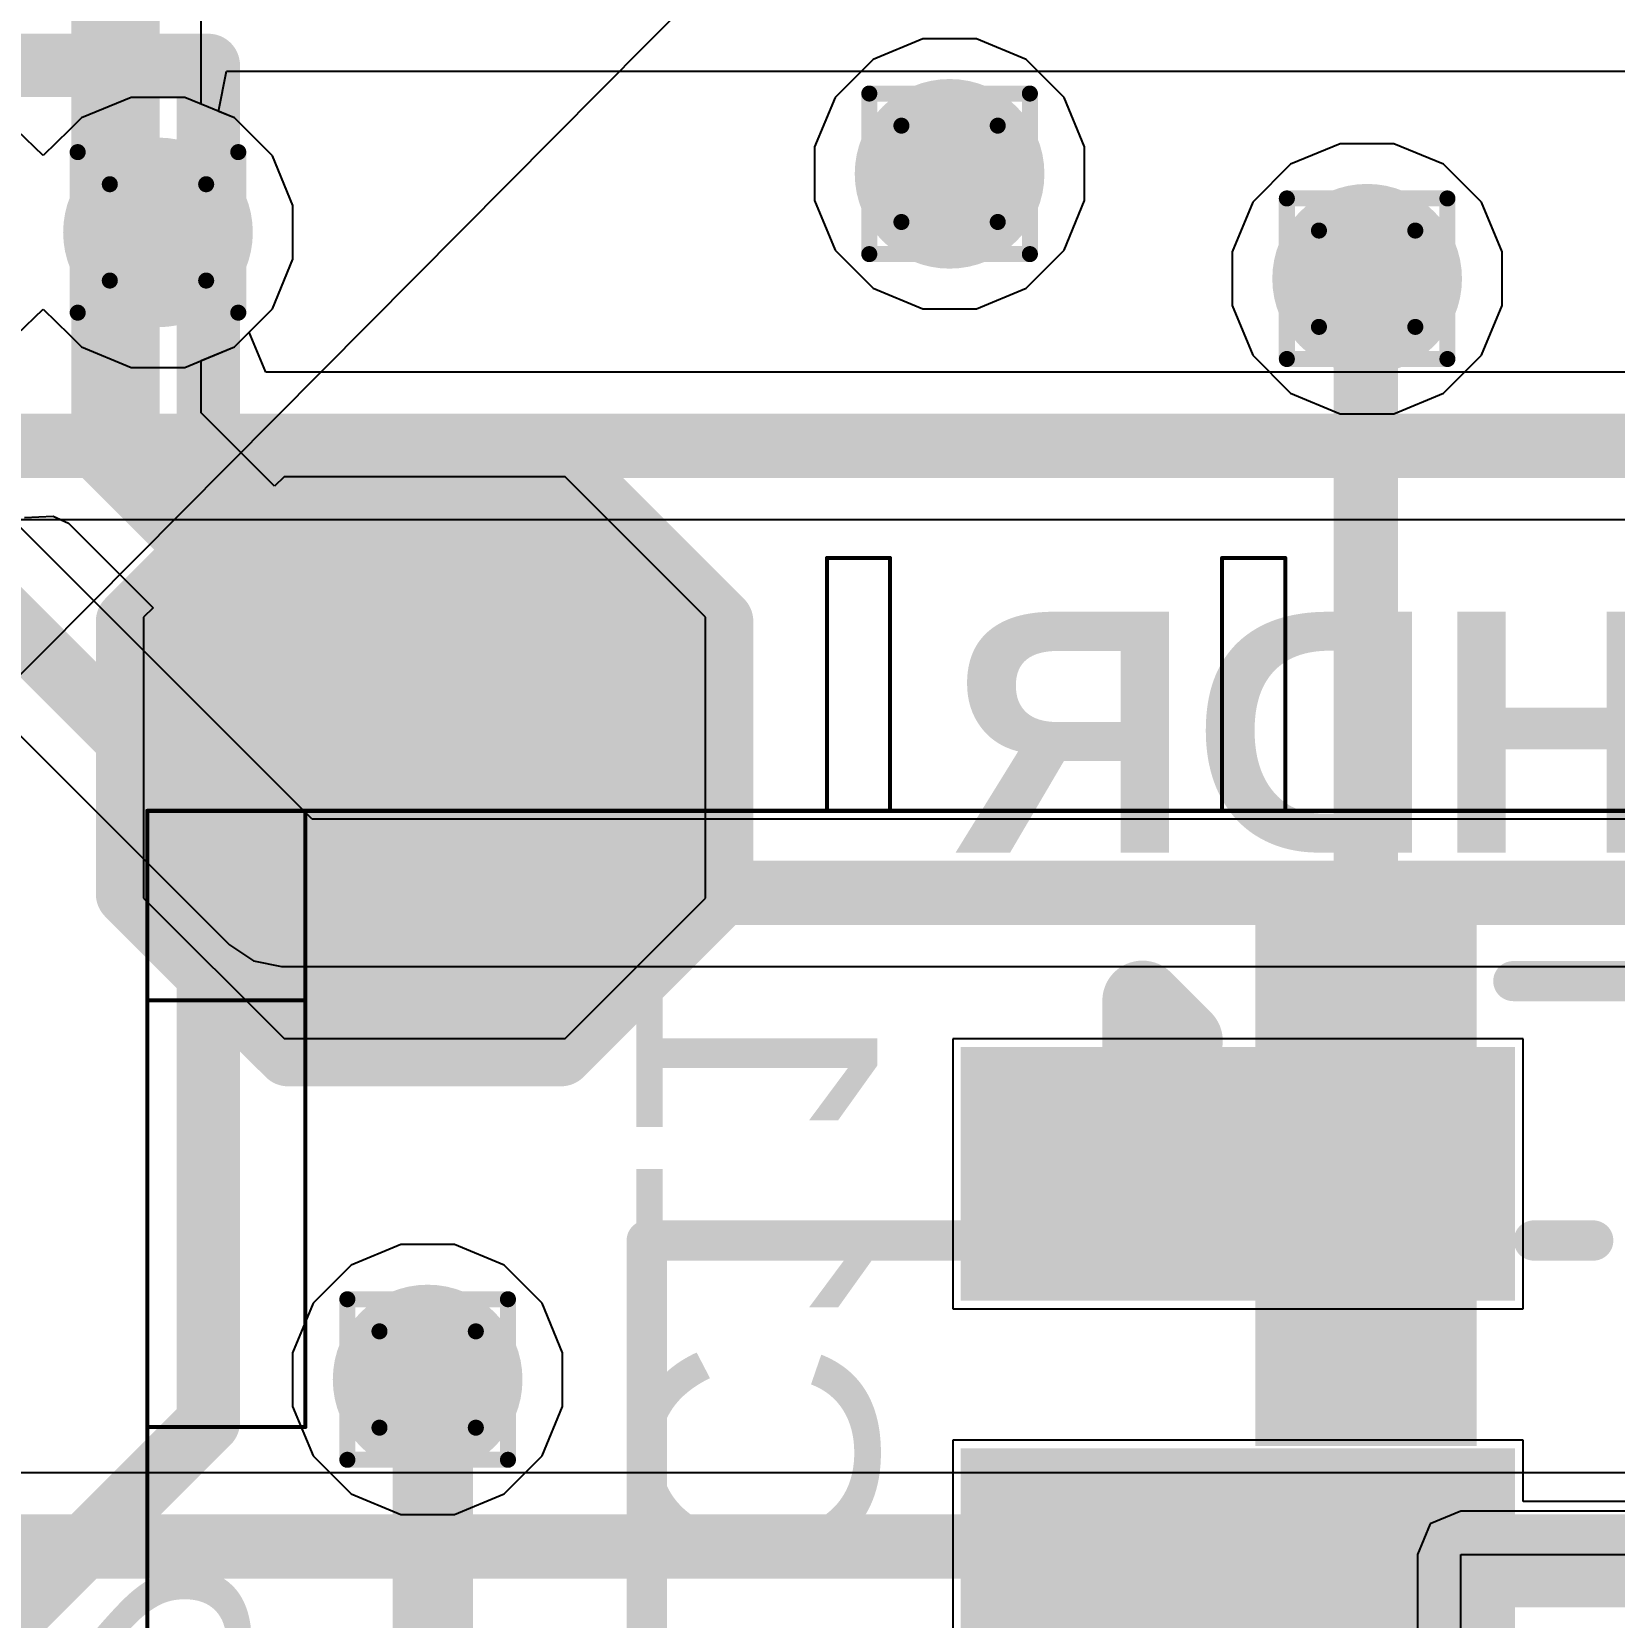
# Model space of a CAD drawing. Header units: inches. Extents: x -6 to 5433, y -4 to 5447.
# Drawn here: x 26.64 to 31.64, y -0.22 to 4.79 of the extents above; entities that cross this region are included whole.
import ezdxf

# ---------------------------------------------------------------- set-up
doc = ezdxf.new("R2010")
doc.units = ezdxf.units.IN
for name, color, linetype in [('Bottom Layer', 5, 'Continuous'), ('Bottom Overlay', 54, 'Continuous'), ('Bottom Paste', 16, 'Continuous'), ('Bottom Solder', 6, 'Continuous'), ('Drill Drawing', 1, 'Continuous'), ('Ground', 16, 'Continuous'), ('Mechanical 4', 56, 'Continuous'), ('Power', 76, 'Continuous'), ('Top Layer', 1, 'Continuous'), ('Top Overlay', 2, 'Continuous'), ('Top Paste', 8, 'Continuous'), ('Top Solder', 216, 'Continuous'), ('Via Holes', 16, 'Continuous')]:
    doc.layers.add(name, color=color, linetype=linetype)
doc.styles.add('Arial', font='', dxfattribs={"height": 0.2})
doc.styles.add('Arial_Bold', font='', dxfattribs={"height": 0.2})
doc.styles.get('Arial').set_extended_font_data('Arial')
doc.styles.get('Arial_Bold').set_extended_font_data('Arial', bold=True)

# ---------------------------------------------------------------- blocks, each defined once
blk = doc.blocks.new('T__________B_19')
at = {"layer": 'Bottom Layer'}
blk.add_hatch(color=5, dxfattribs=at).paths.add_polyline_path([(0.381, 0.762), (-0.381, 0.762), (-0.762, 0.381), (-0.762, -0.381), (-0.381, -0.762), (0.381, -0.762), (0.762, -0.381), (0.762, 0.381)])
at = {"layer": 'Bottom Paste'}
blk.add_hatch(color=16, dxfattribs=at).paths.add_polyline_path([(0.381, 0.762), (-0.381, 0.762), (-0.762, 0.381), (-0.762, -0.381), (-0.381, -0.762), (0.381, -0.762), (0.762, -0.381), (0.762, 0.381)])
at = {"layer": 'Bottom Solder'}
blk.add_hatch(color=6, dxfattribs=at).paths.add_polyline_path([(0.4318, 0.8636), (-0.4318, 0.8636), (-0.8636, 0.4318), (-0.8636, -0.4318), (-0.4318, -0.8636), (0.4318, -0.8636), (0.8636, -0.4318), (0.8636, 0.4318)])
at = {"layer": 'Bottom Overlay'}
for points in [[(-0.9398, 0.4318, 0.2, 0.2, 0), (-0.4318, 0.9398, 0.2, 0.2, 0)], [(0.4318, 0.9398, 0.2, 0.2, 0), (-0.4318, 0.9398, 0.2, 0.2, 0)], [(0.9398, 0.4318, 0.2, 0.2, 0), (0.4318, 0.9398, 0.2, 0.2, 0)], [(-0.9398, -0.4318, 0.2, 0.2, 0), (-0.9398, 0.4318, 0.2, 0.2, 0)], [(0.9398, -0.4318, 0.2, 0.2, 0), (0.9398, 0.4318, 0.2, 0.2, 0)], [(-0.4318, -0.9398, 0.2, 0.2, 0), (-0.9398, -0.4318, 0.2, 0.2, 0)], [(0.4318, -0.9398, 0.2, 0.2, 0), (0.9398, -0.4318, 0.2, 0.2, 0)], [(0.4318, -0.9398, 0.2, 0.2, 0), (-0.4318, -0.9398, 0.2, 0.2, 0)]]:
    blk.add_lwpolyline(points, format="xyseb", dxfattribs=at)
for points in [[(-0.4818, 0.9398, 0.1, 0.1, 1), (-0.3818, 0.9398, 0.1, 0.1, 1)], [(-0.4818, 0.9398, 0.1, 0.1, 1), (-0.3818, 0.9398, 0.1, 0.1, 1)], [(0.3818, 0.9398, 0.1, 0.1, 1), (0.4818, 0.9398, 0.1, 0.1, 1)], [(0.3818, 0.9398, 0.1, 0.1, 1), (0.4818, 0.9398, 0.1, 0.1, 1)], [(-0.9898, 0.4318, 0.1, 0.1, 1), (-0.8898, 0.4318, 0.1, 0.1, 1)], [(-0.9898, 0.4318, 0.1, 0.1, 1), (-0.8898, 0.4318, 0.1, 0.1, 1)], [(0.8898, 0.4318, 0.1, 0.1, 1), (0.9898, 0.4318, 0.1, 0.1, 1)], [(0.8898, 0.4318, 0.1, 0.1, 1), (0.9898, 0.4318, 0.1, 0.1, 1)], [(-0.9898, -0.4318, 0.1, 0.1, 1), (-0.8898, -0.4318, 0.1, 0.1, 1)], [(-0.9898, -0.4318, 0.1, 0.1, 1), (-0.8898, -0.4318, 0.1, 0.1, 1)], [(0.8898, -0.4318, 0.1, 0.1, 1), (0.9898, -0.4318, 0.1, 0.1, 1)], [(0.8898, -0.4318, 0.1, 0.1, 1), (0.9898, -0.4318, 0.1, 0.1, 1)], [(-0.4818, -0.9398, 0.1, 0.1, 1), (-0.3818, -0.9398, 0.1, 0.1, 1)], [(-0.4818, -0.9398, 0.1, 0.1, 1), (-0.3818, -0.9398, 0.1, 0.1, 1)], [(0.3818, -0.9398, 0.1, 0.1, 1), (0.4818, -0.9398, 0.1, 0.1, 1)], [(0.3818, -0.9398, 0.1, 0.1, 1), (0.4818, -0.9398, 0.1, 0.1, 1)]]:
    blk.add_lwpolyline(points, format="xyseb", close=True, dxfattribs=at)
blk = doc.blocks.new('SOIC_8_0_154___3_90___W______B_25')
at = {"layer": 'Bottom Layer'}
for points in [[(-1.925, 2.205), (-1.925, 1.605), (-3.475, 1.605), (-3.475, 2.205)], [(-1.925, 0.935), (-1.925, 0.335), (-3.475, 0.335), (-3.475, 0.935)]]:
    blk.add_hatch(color=5, dxfattribs=at).paths.add_polyline_path(points)
at = {"layer": 'Bottom Paste'}
for points in [[(-1.925, 2.205), (-1.925, 1.605), (-3.475, 1.605), (-3.475, 2.205)], [(-1.925, 0.935), (-1.925, 0.335), (-3.475, 0.335), (-3.475, 0.935)]]:
    blk.add_hatch(color=16, dxfattribs=at).paths.add_polyline_path(points)
at = {"layer": 'Bottom Solder'}
for points in [[(-1.8234, 2.3066), (-1.8234, 1.5034), (-3.5766, 1.5034), (-3.5766, 2.3066)], [(-1.8234, 1.0366), (-1.8234, 0.2334), (-3.5766, 0.2334), (-3.5766, 1.0366)]]:
    blk.add_hatch(color=6, dxfattribs=at).paths.add_polyline_path(points)
at = {"layer": 'Bottom Overlay'}
blk.add_lwpolyline([(-1.8288, 2.5146, 0.127, 0.127, 0), (1.8034, 2.5146, 0.127, 0.127, 0)], format="xyseb", dxfattribs=at)
blk.add_lwpolyline([(-1.8605, 2.5146, 0.0635, 0.0635, 1), (-1.7971, 2.5146, 0.0635, 0.0635, 1)], format="xyseb", close=True, dxfattribs=at)
blk = doc.blocks.new('TL3340AF160QG_B_50')
at = {"layer": 'Bottom Solder'}
blk.add_line((-1.6778, -1.9528), (-5410.5359, -5449.3121), dxfattribs=at)
blk = doc.blocks.new('ADM6_30_01_5_L_4_2_A_TR_155')
at = {"layer": 'Top Overlay'}
for points in [[(-11.178, 2.5, 0.2, 0.2, 0), (-11.885, 1.793, 0.2, 0.2, 0)], [(-11.885, 1.793, 0.2, 0.2, 0), (-11.885, -2.5, 0.2, 0.2, 0)], [(11.885, -2.5, 0.2, 0.2, 0), (-11.885, -2.5, 0.2, 0.2, 0)]]:
    blk.add_lwpolyline(points, format="xyseb", dxfattribs=at)
for points in [[(-11.935, 1.793, 0.1, 0.1, 1), (-11.835, 1.793, 0.1, 0.1, 1)], [(-11.935, 1.793, 0.1, 0.1, 1), (-11.835, 1.793, 0.1, 0.1, 1)], [(-11.935, -2.5, 0.1, 0.1, 1), (-11.835, -2.5, 0.1, 0.1, 1)], [(-11.935, -2.5, 0.1, 0.1, 1), (-11.835, -2.5, 0.1, 0.1, 1)]]:
    blk.add_lwpolyline(points, format="xyseb", close=True, dxfattribs=at)
blk = doc.blocks.new('SM08B_GHS_TB_LF__SN__156')
at = {"layer": 'Top Layer'}
blk.add_hatch(color=1, dxfattribs=at).paths.add_polyline_path([(-4.6751, 2.4499), (-4.0752, 2.4499), (-4.0752, 0.7499), (-4.6751, 0.7499)])
at = {"layer": 'Top Paste'}
blk.add_hatch(color=8, dxfattribs=at).paths.add_polyline_path([(-4.6751, 2.4499), (-4.0752, 2.4499), (-4.0752, 0.7499), (-4.6751, 0.7499)])
at = {"layer": 'Top Solder'}
blk.add_hatch(color=216, dxfattribs=at).paths.add_polyline_path([(-4.7252, 2.5), (-4.0251, 2.5), (-4.0251, 0.6999), (-4.7252, 0.6999)])
at = {"layer": 'Top Overlay'}
for points in [[(-5.082, 1.8545, 0.254, 0.254, 0), (-5.082, 2.1085, 0.254, 0.254, 0)], [(-5.082, 2.1085, 0.254, 0.254, 0), (-4.955, 1.9815, 0.254, 0.254, 0)], [(-5.082, 1.8545, 0.254, 0.254, 0), (-4.955, 1.9815, 0.254, 0.254, 0)], [(-6.6501, 1.3499, 0.1274, 0.1274, 0), (-4.9063, 1.3499, 0.1274, 0.1274, 0)], [(-6.6501, -0.0189, 0.1274, 0.1274, 0), (-6.6501, 1.3499, 0.1274, 0.1274, 0)], [(-3.844, 1.3499, 0.1274, 0.1274, 0), (-3.6563, 1.3499, 0.1274, 0.1274, 0)]]:
    blk.add_lwpolyline(points, format="xyseb", dxfattribs=at)
for points in [[(-5.1455, 2.1085, 0.127, 0.127, 1), (-5.0185, 2.1085, 0.127, 0.127, 1)], [(-5.1455, 2.1085, 0.127, 0.127, 1), (-5.0185, 2.1085, 0.127, 0.127, 1)], [(-5.0185, 1.9815, 0.127, 0.127, 1), (-4.8915, 1.9815, 0.127, 0.127, 1)], [(-5.0185, 1.9815, 0.127, 0.127, 1), (-4.8915, 1.9815, 0.127, 0.127, 1)], [(-5.1455, 1.8545, 0.127, 0.127, 1), (-5.0185, 1.8545, 0.127, 0.127, 1)], [(-5.1455, 1.8545, 0.127, 0.127, 1), (-5.0185, 1.8545, 0.127, 0.127, 1)], [(-6.682, 1.3499, 0.0637, 0.0637, 1), (-6.6183, 1.3499, 0.0637, 0.0637, 1)], [(-6.682, 1.3499, 0.0637, 0.0637, 1), (-6.6183, 1.3499, 0.0637, 0.0637, 1)], [(-4.9381, 1.3499, 0.0637, 0.0637, 1), (-4.8744, 1.3499, 0.0637, 0.0637, 1)], [(-3.8759, 1.3499, 0.0637, 0.0637, 1), (-3.8122, 1.3499, 0.0637, 0.0637, 1)], [(-3.6881, 1.3499, 0.0637, 0.0637, 1), (-3.6244, 1.3499, 0.0637, 0.0637, 1)]]:
    blk.add_lwpolyline(points, format="xyseb", close=True, dxfattribs=at)

msp = doc.modelspace()

# ---------------------------------------------------------------- hatches: boundary and pattern name
at = {"layer": 'Bottom Layer'}
h = msp.add_hatch(color=5, dxfattribs=at)
edge = h.paths.add_edge_path()
edge.add_arc((29.5402, 4.3434), 0.3, 0, 360)
h = msp.add_hatch(color=5, dxfattribs=at)
edge = h.paths.add_edge_path()
edge.add_arc((27.0362, 4.1581), 0.3, 0, 360)
h = msp.add_hatch(color=5, dxfattribs=at)
edge = h.paths.add_edge_path()
edge.add_arc((30.861, 4.0115), 0.3, 0, 360)
h = msp.add_hatch(color=5, dxfattribs=at)
edge = h.paths.add_edge_path()
edge.add_arc((27.8892, 0.5286), 0.3, 0, 360)
at = {"layer": 'Ground'}
h = msp.add_hatch(color=16, dxfattribs=at)
edge = h.paths.add_edge_path()
edge.add_arc((29.5402, 4.3434), 0.3, 0, 360)
h = msp.add_hatch(color=16, dxfattribs=at)
edge = h.paths.add_edge_path()
edge.add_arc((27.0362, 4.1581), 0.3, 0, 360)
h = msp.add_hatch(color=16, dxfattribs=at)
edge = h.paths.add_edge_path()
edge.add_arc((30.861, 4.0115), 0.3, 0, 360)
h = msp.add_hatch(color=16, dxfattribs=at)
edge = h.paths.add_edge_path()
edge.add_arc((27.8892, 0.5286), 0.3, 0, 360)
at = {"layer": 'Power'}
h = msp.add_hatch(color=76, dxfattribs=at)
edge = h.paths.add_edge_path()
edge.add_arc((29.5402, 4.3434), 0.3, 0, 360)
h = msp.add_hatch(color=76, dxfattribs=at)
edge = h.paths.add_edge_path()
edge.add_arc((27.0362, 4.1581), 0.3, 0, 360)
h = msp.add_hatch(color=76, dxfattribs=at)
edge = h.paths.add_edge_path()
edge.add_arc((30.861, 4.0115), 0.3, 0, 360)
h = msp.add_hatch(color=76, dxfattribs=at)
edge = h.paths.add_edge_path()
edge.add_arc((27.8892, 0.5286), 0.3, 0, 360)
at = {"layer": 'Top Layer'}
h = msp.add_hatch(color=1, dxfattribs=at)
edge = h.paths.add_edge_path()
edge.add_arc((29.5402, 4.3434), 0.3, 0, 360)
h = msp.add_hatch(color=1, dxfattribs=at)
edge = h.paths.add_edge_path()
edge.add_arc((27.0362, 4.1581), 0.3, 0, 360)
h = msp.add_hatch(color=1, dxfattribs=at)
edge = h.paths.add_edge_path()
edge.add_arc((30.861, 4.0115), 0.3, 0, 360)
h = msp.add_hatch(color=1, dxfattribs=at)
edge = h.paths.add_edge_path()
edge.add_arc((27.8892, 0.5286), 0.3, 0, 360)
at = {"layer": 'Via Holes'}
h = msp.add_hatch(color=7, dxfattribs=at)
edge = h.paths.add_edge_path()
edge.add_arc((29.5402, 4.3434), 0.15, 0, 360)
h = msp.add_hatch(color=7, dxfattribs=at)
edge = h.paths.add_edge_path()
edge.add_arc((27.0362, 4.1581), 0.15, 0, 360)
h = msp.add_hatch(color=7, dxfattribs=at)
edge = h.paths.add_edge_path()
edge.add_arc((30.861, 4.0115), 0.15, 0, 360)
h = msp.add_hatch(color=7, dxfattribs=at)
edge = h.paths.add_edge_path()
edge.add_arc((27.8892, 0.5286), 0.15, 0, 360)

# ---------------------------------------------------------------- linework, layer by layer
at = {"layer": 'Bottom Layer'}
for p, q in [((26.9512, 4.5851), (26.7943, 4.5201)), ((27.1211, 4.5851), (26.9512, 4.5851)), ((27.278, 4.5201), (27.1211, 4.5851)), ((26.7943, 4.5201), (26.7556, 4.4815)), ((27.3982, 4.4), (27.278, 4.5201)), ((26.6727, 4.4015), (26.5897, 4.4815)), ((26.7556, 4.4815), (26.6727, 4.4015)), ((27.4632, 4.2431), (27.3982, 4.4)), ((27.4632, 4.0732), (27.4632, 4.2431)), ((27.3982, 3.9163), (27.4632, 4.0732)), ((27.278, 3.7962), (27.3982, 3.9163)), ((27.1732, 3.7527), (27.278, 3.7962)), ((27.1732, 3.587), (27.1732, 3.7527)), ((27.405, 3.3552), (27.1732, 3.587)), ((27.435, 3.3851), (27.405, 3.3552)), ((28.324, 3.3851), (27.435, 3.3851)), ((28.7685, 2.9406), (28.324, 3.3851)), ((26.6139, 3.256), (26.7051, 3.2599)), ((26.7051, 3.2599), (26.7532, 3.2378)), ((26.7532, 3.2378), (27.0205, 2.9706)), ((27.0205, 2.9706), (26.9905, 2.9406)), ((26.9905, 2.9406), (26.9905, 2.0516)), ((28.7685, 2.0516), (28.7685, 2.9406)), ((26.9905, 2.0516), (27.435, 1.6071)), ((28.324, 1.6071), (28.7685, 2.0516)), ((27.435, 1.6071), (28.324, 1.6071)), ((31.3541, 1.6065), (29.5501, 1.6065)), ((29.5501, 1.6065), (29.5501, 0.7525)), ((31.3541, 0.7525), (31.3541, 1.6065)), ((29.5501, 0.7525), (31.3541, 0.7525)), ((31.3541, 0.3365), (29.5501, 0.3365)), ((29.5501, 0.3365), (29.5501, -0.5175)), ((31.3541, 0.1426), (31.3541, 0.3365)), ((31.7106, 0.1426), (31.3541, 0.1426))]:
    msp.add_line(p, q, dxfattribs=at)
for points in [[(26.9013, 3.4838, 0.2794, 0.2794, 0), (26.9013, 4.1581, 0.2794, 0.2794, 0)], [(26.9013, 4.1581, 0.2794, 0.2794, 0), (27.0362, 4.1581, 0.2794, 0.2794, 0)], [(26.8965, 3.4791, 0.2794, 0.2794, 0), (27.8795, 2.4961, 0.2794, 0.2794, 0)], [(27.8892, 0.5286, 0.254, 0.254, 0), (27.9055, 0.5123, 0.254, 0.254, 0)], [(27.9055, -0.7063, 0.254, 0.254, 0), (27.9055, 0.5123, 0.254, 0.254, 0)], [(30.4521, -0.0905, 0.2032, 0.2032, 0), (31.8072, -0.0905, 0.2032, 0.2032, 0)]]:
    msp.add_lwpolyline(points, format="xyseb", dxfattribs=at)
for points in [[(26.8314, 4.1581, 0.1397, 0.1397, 1), (26.9711, 4.1581, 0.1397, 0.1397, 1)], [(26.8314, 4.1581, 0.1397, 0.1397, 1), (26.9711, 4.1581, 0.1397, 0.1397, 1)], [(26.9663, 4.1581, 0.1397, 0.1397, 1), (27.106, 4.1581, 0.1397, 0.1397, 1)], [(26.8267, 3.4791, 0.1397, 0.1397, 1), (26.9664, 3.4791, 0.1397, 0.1397, 1)], [(26.8314, 3.4838, 0.1397, 0.1397, 1), (26.9711, 3.4838, 0.1397, 0.1397, 1)], [(27.8096, 2.4961, 0.1397, 0.1397, 1), (27.9493, 2.4961, 0.1397, 0.1397, 1)], [(27.8257, 0.5286, 0.127, 0.127, 1), (27.9527, 0.5286, 0.127, 0.127, 1)], [(27.842, 0.5123, 0.127, 0.127, 1), (27.969, 0.5123, 0.127, 0.127, 1)], [(27.842, 0.5123, 0.127, 0.127, 1), (27.969, 0.5123, 0.127, 0.127, 1)], [(30.4013, -0.0905, 0.1016, 0.1016, 1), (30.5029, -0.0905, 0.1016, 0.1016, 1)]]:
    msp.add_lwpolyline(points, format="xyseb", close=True, dxfattribs=at)
at = {"layer": 'Drill Drawing'}
for points in [[(29.2862, 4.5974, 0.0508, 0.0508, 0), (29.7942, 4.5974, 0.0508, 0.0508, 0)], [(29.2862, 4.0894, 0.0508, 0.0508, 0), (29.2862, 4.5974, 0.0508, 0.0508, 0)], [(29.7942, 4.0894, 0.0508, 0.0508, 0), (29.7942, 4.5974, 0.0508, 0.0508, 0)], [(29.3878, 4.4958, 0.0508, 0.0508, 0), (29.6926, 4.4958, 0.0508, 0.0508, 0)], [(29.3878, 4.191, 0.0508, 0.0508, 0), (29.3878, 4.4958, 0.0508, 0.0508, 0)], [(29.6926, 4.191, 0.0508, 0.0508, 0), (29.6926, 4.4958, 0.0508, 0.0508, 0)], [(26.7822, 4.4121, 0.0508, 0.0508, 0), (27.2902, 4.4121, 0.0508, 0.0508, 0)], [(26.7822, 3.9041, 0.0508, 0.0508, 0), (26.7822, 4.4121, 0.0508, 0.0508, 0)], [(27.2902, 3.9041, 0.0508, 0.0508, 0), (27.2902, 4.4121, 0.0508, 0.0508, 0)], [(26.8838, 4.3105, 0.0508, 0.0508, 0), (27.1886, 4.3105, 0.0508, 0.0508, 0)], [(26.8838, 4.0057, 0.0508, 0.0508, 0), (26.8838, 4.3105, 0.0508, 0.0508, 0)], [(27.1886, 4.0057, 0.0508, 0.0508, 0), (27.1886, 4.3105, 0.0508, 0.0508, 0)], [(30.607, 4.2655, 0.0508, 0.0508, 0), (31.115, 4.2655, 0.0508, 0.0508, 0)], [(30.607, 3.7575, 0.0508, 0.0508, 0), (30.607, 4.2655, 0.0508, 0.0508, 0)], [(31.115, 3.7575, 0.0508, 0.0508, 0), (31.115, 4.2655, 0.0508, 0.0508, 0)], [(29.3878, 4.191, 0.0508, 0.0508, 0), (29.6926, 4.191, 0.0508, 0.0508, 0)], [(30.7086, 4.1639, 0.0508, 0.0508, 0), (31.0134, 4.1639, 0.0508, 0.0508, 0)], [(30.7086, 3.8591, 0.0508, 0.0508, 0), (30.7086, 4.1639, 0.0508, 0.0508, 0)], [(31.0134, 3.8591, 0.0508, 0.0508, 0), (31.0134, 4.1639, 0.0508, 0.0508, 0)], [(29.2862, 4.0894, 0.0508, 0.0508, 0), (29.7942, 4.0894, 0.0508, 0.0508, 0)], [(26.8838, 4.0057, 0.0508, 0.0508, 0), (27.1886, 4.0057, 0.0508, 0.0508, 0)], [(26.7822, 3.9041, 0.0508, 0.0508, 0), (27.2902, 3.9041, 0.0508, 0.0508, 0)], [(30.7086, 3.8591, 0.0508, 0.0508, 0), (31.0134, 3.8591, 0.0508, 0.0508, 0)], [(30.607, 3.7575, 0.0508, 0.0508, 0), (31.115, 3.7575, 0.0508, 0.0508, 0)], [(27.6352, 0.7826, 0.0508, 0.0508, 0), (28.1432, 0.7826, 0.0508, 0.0508, 0)], [(27.6352, 0.2746, 0.0508, 0.0508, 0), (27.6352, 0.7826, 0.0508, 0.0508, 0)], [(28.1432, 0.2746, 0.0508, 0.0508, 0), (28.1432, 0.7826, 0.0508, 0.0508, 0)], [(27.7368, 0.681, 0.0508, 0.0508, 0), (28.0416, 0.681, 0.0508, 0.0508, 0)], [(27.7368, 0.3762, 0.0508, 0.0508, 0), (27.7368, 0.681, 0.0508, 0.0508, 0)], [(28.0416, 0.3762, 0.0508, 0.0508, 0), (28.0416, 0.681, 0.0508, 0.0508, 0)], [(27.7368, 0.3762, 0.0508, 0.0508, 0), (28.0416, 0.3762, 0.0508, 0.0508, 0)], [(27.6352, 0.2746, 0.0508, 0.0508, 0), (28.1432, 0.2746, 0.0508, 0.0508, 0)]]:
    msp.add_lwpolyline(points, format="xyseb", dxfattribs=at)
for points in [[(29.2735, 4.5974, 0.0254, 0.0254, 1), (29.2989, 4.5974, 0.0254, 0.0254, 1)], [(29.2735, 4.5974, 0.0254, 0.0254, 1), (29.2989, 4.5974, 0.0254, 0.0254, 1)], [(29.7815, 4.5974, 0.0254, 0.0254, 1), (29.8069, 4.5974, 0.0254, 0.0254, 1)], [(29.7815, 4.5974, 0.0254, 0.0254, 1), (29.8069, 4.5974, 0.0254, 0.0254, 1)], [(29.3751, 4.4958, 0.0254, 0.0254, 1), (29.4005, 4.4958, 0.0254, 0.0254, 1)], [(29.3751, 4.4958, 0.0254, 0.0254, 1), (29.4005, 4.4958, 0.0254, 0.0254, 1)], [(29.6799, 4.4958, 0.0254, 0.0254, 1), (29.7053, 4.4958, 0.0254, 0.0254, 1)], [(29.6799, 4.4958, 0.0254, 0.0254, 1), (29.7053, 4.4958, 0.0254, 0.0254, 1)], [(26.7695, 4.4121, 0.0254, 0.0254, 1), (26.7949, 4.4121, 0.0254, 0.0254, 1)], [(26.7695, 4.4121, 0.0254, 0.0254, 1), (26.7949, 4.4121, 0.0254, 0.0254, 1)], [(27.2775, 4.4121, 0.0254, 0.0254, 1), (27.3029, 4.4121, 0.0254, 0.0254, 1)], [(27.2775, 4.4121, 0.0254, 0.0254, 1), (27.3029, 4.4121, 0.0254, 0.0254, 1)], [(26.8711, 4.3105, 0.0254, 0.0254, 1), (26.8965, 4.3105, 0.0254, 0.0254, 1)], [(26.8711, 4.3105, 0.0254, 0.0254, 1), (26.8965, 4.3105, 0.0254, 0.0254, 1)], [(27.1759, 4.3105, 0.0254, 0.0254, 1), (27.2013, 4.3105, 0.0254, 0.0254, 1)], [(27.1759, 4.3105, 0.0254, 0.0254, 1), (27.2013, 4.3105, 0.0254, 0.0254, 1)], [(30.5943, 4.2655, 0.0254, 0.0254, 1), (30.6197, 4.2655, 0.0254, 0.0254, 1)], [(30.5943, 4.2655, 0.0254, 0.0254, 1), (30.6197, 4.2655, 0.0254, 0.0254, 1)], [(31.1023, 4.2655, 0.0254, 0.0254, 1), (31.1277, 4.2655, 0.0254, 0.0254, 1)], [(31.1023, 4.2655, 0.0254, 0.0254, 1), (31.1277, 4.2655, 0.0254, 0.0254, 1)], [(29.3751, 4.191, 0.0254, 0.0254, 1), (29.4005, 4.191, 0.0254, 0.0254, 1)], [(29.3751, 4.191, 0.0254, 0.0254, 1), (29.4005, 4.191, 0.0254, 0.0254, 1)], [(29.6799, 4.191, 0.0254, 0.0254, 1), (29.7053, 4.191, 0.0254, 0.0254, 1)], [(29.6799, 4.191, 0.0254, 0.0254, 1), (29.7053, 4.191, 0.0254, 0.0254, 1)], [(30.6959, 4.1639, 0.0254, 0.0254, 1), (30.7213, 4.1639, 0.0254, 0.0254, 1)], [(30.6959, 4.1639, 0.0254, 0.0254, 1), (30.7213, 4.1639, 0.0254, 0.0254, 1)], [(31.0007, 4.1639, 0.0254, 0.0254, 1), (31.0261, 4.1639, 0.0254, 0.0254, 1)], [(31.0007, 4.1639, 0.0254, 0.0254, 1), (31.0261, 4.1639, 0.0254, 0.0254, 1)], [(29.2735, 4.0894, 0.0254, 0.0254, 1), (29.2989, 4.0894, 0.0254, 0.0254, 1)], [(29.2735, 4.0894, 0.0254, 0.0254, 1), (29.2989, 4.0894, 0.0254, 0.0254, 1)], [(29.7815, 4.0894, 0.0254, 0.0254, 1), (29.8069, 4.0894, 0.0254, 0.0254, 1)], [(29.7815, 4.0894, 0.0254, 0.0254, 1), (29.8069, 4.0894, 0.0254, 0.0254, 1)], [(26.8711, 4.0057, 0.0254, 0.0254, 1), (26.8965, 4.0057, 0.0254, 0.0254, 1)], [(26.8711, 4.0057, 0.0254, 0.0254, 1), (26.8965, 4.0057, 0.0254, 0.0254, 1)], [(27.1759, 4.0057, 0.0254, 0.0254, 1), (27.2013, 4.0057, 0.0254, 0.0254, 1)], [(27.1759, 4.0057, 0.0254, 0.0254, 1), (27.2013, 4.0057, 0.0254, 0.0254, 1)], [(26.7695, 3.9041, 0.0254, 0.0254, 1), (26.7949, 3.9041, 0.0254, 0.0254, 1)], [(26.7695, 3.9041, 0.0254, 0.0254, 1), (26.7949, 3.9041, 0.0254, 0.0254, 1)], [(27.2775, 3.9041, 0.0254, 0.0254, 1), (27.3029, 3.9041, 0.0254, 0.0254, 1)], [(27.2775, 3.9041, 0.0254, 0.0254, 1), (27.3029, 3.9041, 0.0254, 0.0254, 1)], [(30.6959, 3.8591, 0.0254, 0.0254, 1), (30.7213, 3.8591, 0.0254, 0.0254, 1)], [(30.6959, 3.8591, 0.0254, 0.0254, 1), (30.7213, 3.8591, 0.0254, 0.0254, 1)], [(31.0007, 3.8591, 0.0254, 0.0254, 1), (31.0261, 3.8591, 0.0254, 0.0254, 1)], [(31.0007, 3.8591, 0.0254, 0.0254, 1), (31.0261, 3.8591, 0.0254, 0.0254, 1)], [(30.5943, 3.7575, 0.0254, 0.0254, 1), (30.6197, 3.7575, 0.0254, 0.0254, 1)], [(30.5943, 3.7575, 0.0254, 0.0254, 1), (30.6197, 3.7575, 0.0254, 0.0254, 1)], [(31.1023, 3.7575, 0.0254, 0.0254, 1), (31.1277, 3.7575, 0.0254, 0.0254, 1)], [(31.1023, 3.7575, 0.0254, 0.0254, 1), (31.1277, 3.7575, 0.0254, 0.0254, 1)], [(27.6225, 0.7826, 0.0254, 0.0254, 1), (27.6479, 0.7826, 0.0254, 0.0254, 1)], [(27.6225, 0.7826, 0.0254, 0.0254, 1), (27.6479, 0.7826, 0.0254, 0.0254, 1)], [(28.1305, 0.7826, 0.0254, 0.0254, 1), (28.1559, 0.7826, 0.0254, 0.0254, 1)], [(28.1305, 0.7826, 0.0254, 0.0254, 1), (28.1559, 0.7826, 0.0254, 0.0254, 1)], [(27.7241, 0.681, 0.0254, 0.0254, 1), (27.7495, 0.681, 0.0254, 0.0254, 1)], [(27.7241, 0.681, 0.0254, 0.0254, 1), (27.7495, 0.681, 0.0254, 0.0254, 1)], [(28.0289, 0.681, 0.0254, 0.0254, 1), (28.0543, 0.681, 0.0254, 0.0254, 1)], [(28.0289, 0.681, 0.0254, 0.0254, 1), (28.0543, 0.681, 0.0254, 0.0254, 1)], [(27.7241, 0.3762, 0.0254, 0.0254, 1), (27.7495, 0.3762, 0.0254, 0.0254, 1)], [(27.7241, 0.3762, 0.0254, 0.0254, 1), (27.7495, 0.3762, 0.0254, 0.0254, 1)], [(28.0289, 0.3762, 0.0254, 0.0254, 1), (28.0543, 0.3762, 0.0254, 0.0254, 1)], [(28.0289, 0.3762, 0.0254, 0.0254, 1), (28.0543, 0.3762, 0.0254, 0.0254, 1)], [(27.6225, 0.2746, 0.0254, 0.0254, 1), (27.6479, 0.2746, 0.0254, 0.0254, 1)], [(27.6225, 0.2746, 0.0254, 0.0254, 1), (27.6479, 0.2746, 0.0254, 0.0254, 1)], [(28.1305, 0.2746, 0.0254, 0.0254, 1), (28.1559, 0.2746, 0.0254, 0.0254, 1)], [(28.1305, 0.2746, 0.0254, 0.0254, 1), (28.1559, 0.2746, 0.0254, 0.0254, 1)]]:
    msp.add_lwpolyline(points, format="xyseb", close=True, dxfattribs=at)
at = {"layer": 'Ground'}
for p, q in [((27.228, 4.5409), (27.2532, 4.6679)), ((27.2532, 4.6679), (31.8427, 4.6679)), ((27.278, 4.5201), (27.228, 4.5409)), ((27.3982, 4.4), (27.278, 4.5201)), ((27.4632, 4.2431), (27.3982, 4.4)), ((27.4632, 4.0732), (27.4632, 4.2431)), ((27.3982, 3.9163), (27.4632, 4.0732)), ((27.3248, 3.8429), (27.3982, 3.9163)), ((27.3774, 3.7159), (27.3248, 3.8429)), ((31.7415, 3.7159), (27.3774, 3.7159)), ((20.6458, 3.2498), (31.7415, 3.2498)), ((37.1145, 0.2331), (26.175, 0.2331))]:
    msp.add_line(p, q, dxfattribs=at)
for points in [[(20.5492, 3.4829, 0.2032, 0.2032, 0), (32.1072, 3.4829, 0.2032, 0.2032, 0)], [(17.7443, 0, 0.2032, 0.2032, 0), (37.211, 0, 0.2032, 0.2032, 0)]]:
    msp.add_lwpolyline(points, format="xyseb", dxfattribs=at)
at = {"layer": 'Mechanical 4'}
for points in [[(29.1521, 3.1279, 0.0127, 0.0127, 0), (29.3521, 3.1279, 0.0127, 0.0127, 0)], [(29.1521, 2.3279, 0.0127, 0.0127, 0), (29.1521, 3.1279, 0.0127, 0.0127, 0)], [(29.3521, 2.3279, 0.0127, 0.0127, 0), (29.3521, 3.1279, 0.0127, 0.0127, 0)], [(30.4021, 3.1279, 0.0127, 0.0127, 0), (30.6021, 3.1279, 0.0127, 0.0127, 0)], [(30.4021, 2.3279, 0.0127, 0.0127, 0), (30.4021, 3.1279, 0.0127, 0.0127, 0)], [(30.6021, 2.3279, 0.0127, 0.0127, 0), (30.6021, 3.1279, 0.0127, 0.0127, 0)], [(27.0021, 2.3279, 0.0127, 0.0127, 0), (45.2521, 2.3279, 0.0127, 0.0127, 0)], [(27.0021, -1.7221, 0.0127, 0.0127, 0), (27.0021, 2.3279, 0.0127, 0.0127, 0)], [(27.5021, 0.3779, 0.0127, 0.0127, 0), (27.5021, 2.3279, 0.0127, 0.0127, 0)], [(27.0021, 1.7279, 0.0127, 0.0127, 0), (27.5021, 1.7279, 0.0127, 0.0127, 0)], [(27.0021, 0.3779, 0.0127, 0.0127, 0), (27.5021, 0.3779, 0.0127, 0.0127, 0)]]:
    msp.add_lwpolyline(points, format="xyseb", dxfattribs=at)
for points in [[(29.1489, 3.1279, 0.00635, 0.00635, 1), (29.1553, 3.1279, 0.00635, 0.00635, 1)], [(29.1489, 3.1279, 0.00635, 0.00635, 1), (29.1553, 3.1279, 0.00635, 0.00635, 1)], [(29.3489, 3.1279, 0.00635, 0.00635, 1), (29.3553, 3.1279, 0.00635, 0.00635, 1)], [(29.3489, 3.1279, 0.00635, 0.00635, 1), (29.3553, 3.1279, 0.00635, 0.00635, 1)], [(30.3989, 3.1279, 0.00635, 0.00635, 1), (30.4053, 3.1279, 0.00635, 0.00635, 1)], [(30.3989, 3.1279, 0.00635, 0.00635, 1), (30.4053, 3.1279, 0.00635, 0.00635, 1)], [(30.5989, 3.1279, 0.00635, 0.00635, 1), (30.6053, 3.1279, 0.00635, 0.00635, 1)], [(30.5989, 3.1279, 0.00635, 0.00635, 1), (30.6053, 3.1279, 0.00635, 0.00635, 1)], [(26.9989, 2.3279, 0.00635, 0.00635, 1), (27.0053, 2.3279, 0.00635, 0.00635, 1)], [(26.9989, 2.3279, 0.00635, 0.00635, 1), (27.0053, 2.3279, 0.00635, 0.00635, 1)], [(27.4989, 2.3279, 0.00635, 0.00635, 1), (27.5053, 2.3279, 0.00635, 0.00635, 1)], [(29.1489, 2.3279, 0.00635, 0.00635, 1), (29.1553, 2.3279, 0.00635, 0.00635, 1)], [(29.3489, 2.3279, 0.00635, 0.00635, 1), (29.3553, 2.3279, 0.00635, 0.00635, 1)], [(30.3989, 2.3279, 0.00635, 0.00635, 1), (30.4053, 2.3279, 0.00635, 0.00635, 1)], [(30.5989, 2.3279, 0.00635, 0.00635, 1), (30.6053, 2.3279, 0.00635, 0.00635, 1)], [(26.9989, 1.7279, 0.00635, 0.00635, 1), (27.0053, 1.7279, 0.00635, 0.00635, 1)], [(27.4989, 1.7279, 0.00635, 0.00635, 1), (27.5053, 1.7279, 0.00635, 0.00635, 1)], [(26.9989, 0.3779, 0.00635, 0.00635, 1), (27.0053, 0.3779, 0.00635, 0.00635, 1)], [(27.4989, 0.3779, 0.00635, 0.00635, 1), (27.5053, 0.3779, 0.00635, 0.00635, 1)], [(27.4989, 0.3779, 0.00635, 0.00635, 1), (27.5053, 0.3779, 0.00635, 0.00635, 1)]]:
    msp.add_lwpolyline(points, format="xyseb", close=True, dxfattribs=at)
at = {"layer": 'Power'}
for p, q in [((29.4553, 4.7704), (29.2983, 4.7054)), ((29.6251, 4.7704), (29.4553, 4.7704)), ((29.7821, 4.7054), (29.6251, 4.7704)), ((29.2983, 4.7054), (29.1782, 4.5853)), ((29.9022, 4.5853), (29.7821, 4.7054)), ((26.9512, 4.5851), (26.7943, 4.5201)), ((27.1211, 4.5851), (26.9512, 4.5851)), ((27.278, 4.5201), (27.1211, 4.5851)), ((29.1782, 4.5853), (29.1132, 4.4283)), ((29.9672, 4.4283), (29.9022, 4.5853)), ((26.7943, 4.5201), (26.7556, 4.4815)), ((27.3982, 4.4), (27.278, 4.5201)), ((26.6727, 4.4015), (26.5897, 4.4815)), ((26.7556, 4.4815), (26.6727, 4.4015)), ((29.1132, 4.4283), (29.1132, 4.2585)), ((29.9672, 4.2585), (29.9672, 4.4283)), ((30.7761, 4.4385), (30.6191, 4.3735)), ((30.9459, 4.4385), (30.7761, 4.4385)), ((31.1029, 4.3735), (30.9459, 4.4385)), ((27.4632, 4.2431), (27.3982, 4.4)), ((30.6191, 4.3735), (30.499, 4.2533)), ((31.223, 4.2533), (31.1029, 4.3735)), ((27.4632, 4.0732), (27.4632, 4.2431)), ((29.1132, 4.2585), (29.1782, 4.1015)), ((29.9022, 4.1015), (29.9672, 4.2585)), ((30.499, 4.2533), (30.434, 4.0964)), ((31.288, 4.0964), (31.223, 4.2533)), ((27.3982, 3.9163), (27.4632, 4.0732)), ((29.1782, 4.1015), (29.2983, 3.9814)), ((29.7821, 3.9814), (29.9022, 4.1015)), ((30.434, 4.0964), (30.434, 3.9265)), ((31.288, 3.9265), (31.288, 4.0964)), ((29.2983, 3.9814), (29.4553, 3.9164)), ((29.6251, 3.9164), (29.7821, 3.9814)), ((26.5897, 3.8348), (26.6727, 3.9148)), ((26.6727, 3.9148), (26.7556, 3.8348)), ((27.278, 3.7962), (27.3982, 3.9163)), ((29.4553, 3.9164), (29.6251, 3.9164)), ((30.434, 3.9265), (30.499, 3.7696)), ((31.223, 3.7696), (31.288, 3.9265)), ((26.7556, 3.8348), (26.7943, 3.7962)), ((26.7943, 3.7962), (26.9512, 3.7311)), ((27.1211, 3.7311), (27.278, 3.7962)), ((30.499, 3.7696), (30.6191, 3.6495)), ((31.1029, 3.6495), (31.223, 3.7696)), ((25.4311, 3.7348), (27.2623, 1.9036)), ((26.9512, 3.7311), (27.1211, 3.7311)), ((30.6191, 3.6495), (30.7761, 3.5845)), ((30.9459, 3.5845), (31.1029, 3.6495)), ((27.5236, 2.3015), (26.2187, 3.6064)), ((30.7761, 3.5845), (30.9459, 3.5845)), ((34.1964, 2.3015), (27.5236, 2.3015)), ((27.2623, 1.9036), (27.3379, 1.8531)), ((27.3379, 1.8531), (27.4271, 1.8354)), ((27.4271, 1.8354), (54.3291, 1.8354)), ((27.8043, 0.9556), (27.6473, 0.8906)), ((27.9741, 0.9556), (27.8043, 0.9556)), ((28.1311, 0.8906), (27.9741, 0.9556)), ((27.6473, 0.8906), (27.5272, 0.7705)), ((28.2512, 0.7705), (28.1311, 0.8906)), ((27.5272, 0.7705), (27.4622, 0.6135)), ((28.3162, 0.6135), (28.2512, 0.7705)), ((27.4622, 0.6135), (27.4622, 0.4437)), ((28.3162, 0.4437), (28.3162, 0.6135)), ((27.4622, 0.4437), (27.5272, 0.2867)), ((28.2512, 0.2867), (28.3162, 0.4437)), ((27.5272, 0.2867), (27.6473, 0.1666)), ((28.1311, 0.1666), (28.2512, 0.2867)), ((27.6473, 0.1666), (27.8043, 0.1016)), ((27.9741, 0.1016), (28.1311, 0.1666)), ((27.8043, 0.1016), (27.9741, 0.1016))]:
    msp.add_line(p, q, dxfattribs=at)
for points in [[(25.3374, 4.1581, 0.2032, 0.2032, 0), (27.4271, 2.0684, 0.2032, 0.2032, 0)], [(27.4271, 2.0684, 0.2032, 0.2032, 0), (39.4661, 2.0684, 0.2032, 0.2032, 0)]]:
    msp.add_lwpolyline(points, format="xyseb", dxfattribs=at)
msp.add_lwpolyline([(27.3763, 2.0684, 0.1016, 0.1016, 1), (27.4779, 2.0684, 0.1016, 0.1016, 1)], format="xyseb", close=True, dxfattribs=at)
msp.add_lwpolyline([(27.3763, 2.0684, 0.1016, 0.1016, 1), (27.4779, 2.0684, 0.1016, 0.1016, 1)], format="xyseb", close=True, dxfattribs=at)
at = {"layer": 'Top Layer'}
for p, q in [((27.1732, 4.5636), (27.1732, 5.1046)), ((27.278, 4.5201), (27.1732, 4.5636)), ((27.3982, 4.4), (27.278, 4.5201)), ((27.4632, 4.2431), (27.3982, 4.4)), ((27.4632, 4.0732), (27.4632, 4.2431)), ((27.3982, 3.9163), (27.4632, 4.0732)), ((26.5897, 3.8348), (26.6727, 3.9148)), ((26.6727, 3.9148), (26.7556, 3.8348)), ((27.278, 3.7962), (27.3982, 3.9163)), ((26.7556, 3.8348), (26.7943, 3.7962)), ((26.7943, 3.7962), (26.9512, 3.7311)), ((27.1211, 3.7311), (27.278, 3.7962)), ((26.9512, 3.7311), (27.1211, 3.7311)), ((31.1572, 0.1121), (31.06, 0.0718)), ((39.1698, 0.1121), (31.1572, 0.1121)), ((31.06, 0.0718), (31.0198, -0.0254)), ((31.0198, -0.0254), (31.0198, -3.1425)), ((31.1572, -3.1425), (31.1572, -0.0254)), ((31.1572, -0.0254), (39.3073, -0.0254))]:
    msp.add_line(p, q, dxfattribs=at)
for points in [[(26.9013, 4.1581, 0.2794, 0.2794, 0), (26.9013, 5.2172, 0.2794, 0.2794, 0)], [(26.9013, 4.1581, 0.2794, 0.2794, 0), (27.0362, 4.1581, 0.2794, 0.2794, 0)], [(30.8572, 4.0077, 0.2032, 0.2032, 0), (30.861, 4.0115, 0.2032, 0.2032, 0)], [(30.8572, 1.2184, 0.2032, 0.2032, 0), (30.8572, 4.0077, 0.2032, 0.2032, 0)]]:
    msp.add_lwpolyline(points, format="xyseb", dxfattribs=at)
for points in [[(26.8314, 4.1581, 0.1397, 0.1397, 1), (26.9711, 4.1581, 0.1397, 0.1397, 1)], [(26.8314, 4.1581, 0.1397, 0.1397, 1), (26.9711, 4.1581, 0.1397, 0.1397, 1)], [(26.9663, 4.1581, 0.1397, 0.1397, 1), (27.106, 4.1581, 0.1397, 0.1397, 1)], [(30.8064, 4.0077, 0.1016, 0.1016, 1), (30.908, 4.0077, 0.1016, 0.1016, 1)], [(30.8064, 4.0077, 0.1016, 0.1016, 1), (30.908, 4.0077, 0.1016, 0.1016, 1)], [(30.8102, 4.0115, 0.1016, 0.1016, 1), (30.9118, 4.0115, 0.1016, 0.1016, 1)], [(30.8064, 1.2184, 0.1016, 0.1016, 1), (30.908, 1.2184, 0.1016, 0.1016, 1)]]:
    msp.add_lwpolyline(points, format="xyseb", close=True, dxfattribs=at)

# ---------------------------------------------------------------- block references
for name, p, rotation in [('TL3340AF160QG_B_50', (22.3163, -1.819), 180), ('ADM6_30_01_5_L_4_2_A_TR_155', (15.3106, 2.1867), 180), ('T__________B_19', (27.8795, 2.4961), 270)]:
    msp.add_blockref(name, p, dxfattribs=dict(rotation=rotation))
for name, p in [('SM08B_GHS_TB_LF__SN__156', (35.2324, -0.3815)), ('SOIC_8_0_154___3_90___W______B_25', (33.1521, -0.7255))]:
    msp.add_blockref(name, p)

# ---------------------------------------------------------------- texts
at = {"layer": 'Bottom Overlay', "text_generation_flag": 2}
for s, rotation, style, p in [('HDR_DN', 360, 'Arial_Bold', (31.8433, 2.1958)), ('C11', 270, 'Arial', (28.5497, -0.114)), ('C12', 270, 'Arial', (26.5588, -1.9581))]:
    msp.add_text(s, height=0.762, rotation=rotation, dxfattribs=dict(at, style=style)).set_placement(p)

doc.saveas('drawing.dxf')
